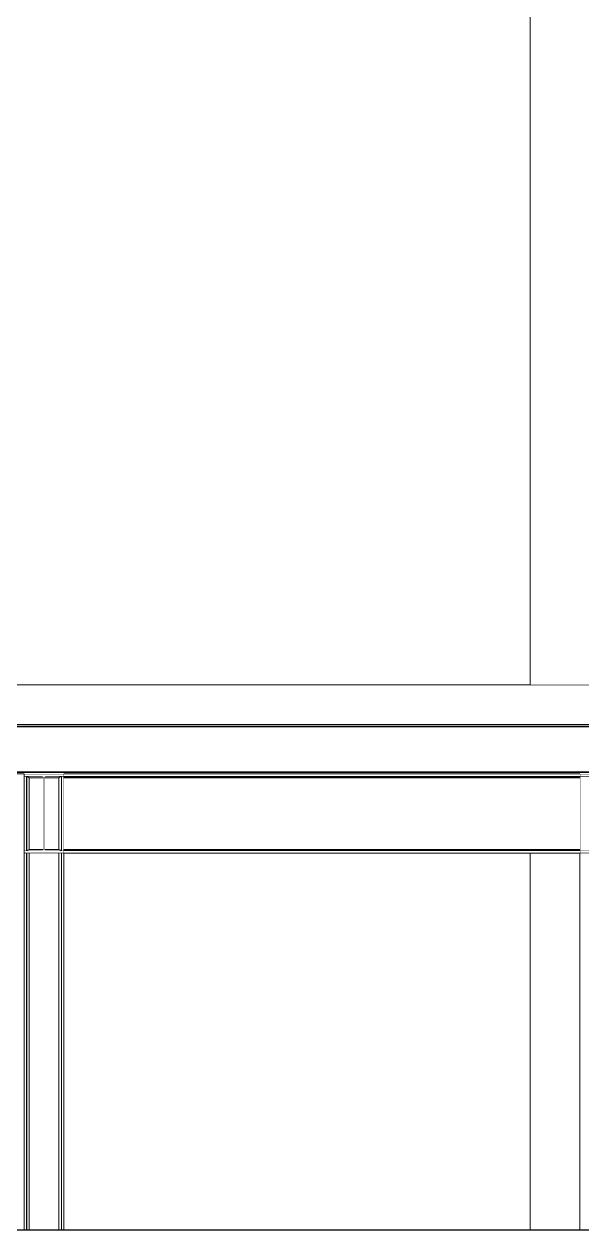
# Model space of a CAD drawing. Extents: x -3080 to 28500, y -1326 to 31609.
# Drawn here: x 19030 to 19311, y 27376 to 27984 of the extents above; entities that cross this region are included whole.
import ezdxf
from ezdxf.xclip import XClip

# ---------------------------------------------------------------- set-up
doc = ezdxf.new("R2010")
doc.units = 0
doc.header["$LTSCALE"] = 100
doc.header["$XCLIPFRAME"] = 2
doc.linetypes.add('188K-SM-07-F10-MECH-CR PIPE-Y2257103$0$X-S-FAB_SL ALL$0$Wipeout_Contour', pattern=[1, 0, -1])
for name, color, linetype in [('0-xref', 8, 'Continuous'), ('188K-SM-07-F10-MECH-CR PIPE-Y2257103$0$X-S-FAB_SL ALL$0$ASP_1', 1, 'Continuous'), ('188K-SM-07-F10-MECH-CR PIPE-Y2257103$0$X-S-FAB_SL ALL$0$Hattch', 7, 'Continuous'), ('188K-SM-07-F10-MECH-CR PIPE-Y2257103$0$X-S-FAB_SL ALL$0$S-BEAM', 7, 'Continuous'), ('188K-SM-07-F10-MECH-CR PIPE-Y2257103$0$X-S-FAB_SL ALL$0$S-COL', 7, 'Continuous'), ('188K-SM-07-F10-MECH-CR PIPE-Y2257103$0$X-S-FAB_SL ALL$0$S-SLAB', 7, 'Continuous')]:
    doc.layers.add(name, color=color, linetype=linetype)

# ---------------------------------------------------------------- blocks, each defined once
blk = doc.blocks.new('188K-SM-07-F10-MECH-CR PIPE-Y2257103$0$X-S-FAB_SL ALL$0$剖面元素_225_3', base_point=(23061.26, -8263.06))
at = {"color": 254, "linetype": '188K-SM-07-F10-MECH-CR PIPE-Y2257103$0$X-S-FAB_SL ALL$0$Wipeout_Contour', "lineweight": 0, "ltscale": 342892.231845}
blk.add_wipeout([(42346.26, -6204.02), (42346.26, -6943.06), (42416.26, -6943.06), (42416.26, -6204.02), (42398.76, -6204.02), (42398.76, -6212.28), (42363.76, -6212.28), (42363.76, -6204.02)], dxfattribs=at).dxf.layer = '188K-SM-07-F10-MECH-CR PIPE-Y2257103$0$X-S-FAB_SL ALL$0$Hattch'
at = {"color": 254, "linetype": '188K-SM-07-F10-MECH-CR PIPE-Y2257103$0$X-S-FAB_SL ALL$0$Wipeout_Contour', "lineweight": 0, "ltscale": 171797.890597}
blk.add_wipeout([(42346.26, -6963.06), (42346.26, -6963.26), (42416.26, -6963.26), (42416.26, -6963.06)], dxfattribs=at).dxf.layer = '188K-SM-07-F10-MECH-CR PIPE-Y2257103$0$X-S-FAB_SL ALL$0$Hattch'
at = {"color": 254, "linetype": '188K-SM-07-F10-MECH-CR PIPE-Y2257103$0$X-S-FAB_SL ALL$0$Wipeout_Contour', "lineweight": 0, "ltscale": 171814.397491}
blk.add_wipeout([(42346.26, -7218.06), (42371.26, -7218.06), (42371.26, -7028.06), (42346.26, -7028.06)], dxfattribs=at).dxf.layer = '188K-SM-07-F10-MECH-CR PIPE-Y2257103$0$X-S-FAB_SL ALL$0$Hattch'
at = {"layer": '188K-SM-07-F10-MECH-CR PIPE-Y2257103$0$X-S-FAB_SL ALL$0$S-COL', "color": 8, "lineweight": 0}
for p, q in [((42346.26, -6943.06), (42346.26, -6204.02)), ((42346.26, -6963.26), (42346.26, -6963.06)), ((42346.26, -7218.06), (42346.26, -7028.06))]:
    blk.add_line(p, q, dxfattribs=at)
blk = doc.blocks.new('188K-SM-07-F10-MECH-CR PIPE-Y2257103$0$X-S-FAB_SL ALL$0$剖面元素_1325_3', base_point=(23061.26, -8263.06))
at = {"layer": '188K-SM-07-F10-MECH-CR PIPE-Y2257103$0$X-S-FAB_SL ALL$0$S-BEAM', "color": 2, "lineweight": 0}
for p, q in [((42091.26, -6988.06), (42091.26, -6989.36)), ((42111.26, -6988.06), (42091.26, -6988.06)), ((42111.26, -6988.06), (42111.26, -6989.36)), ((42091.26, -7026.76), (42091.26, -7028.06)), ((42111.26, -7028.06), (42091.26, -7028.06)), ((42111.26, -7026.76), (42111.26, -7028.06))]:
    blk.add_line(p, q, dxfattribs=at)
at = {"layer": '188K-SM-07-F10-MECH-CR PIPE-Y2257103$0$X-S-FAB_SL ALL$0$S-BEAM', "color": 2, "lineweight": 0, "flags": 128}
for points in [[(42100.69, -6989.54), (42100.26, -6989.36), (42091.26, -6989.36)], [(42100.69, -6989.54), (42100.86, -6989.96), (42100.86, -7026.16), (42100.69, -7026.59)], [(42101.84, -6989.54), (42101.66, -6989.96), (42101.66, -7026.16), (42101.84, -7026.59)], [(42111.26, -6989.36), (42102.26, -6989.36), (42101.84, -6989.54)], [(42100.69, -7026.59), (42100.26, -7026.76), (42091.26, -7026.76)], [(42101.84, -7026.59), (42102.26, -7026.76), (42111.26, -7026.76)]]:
    blk.add_lwpolyline(points, dxfattribs=at)
blk = doc.blocks.new('188K-SM-07-F10-MECH-CR PIPE-Y2257103$0$X-S-FAB_SL ALL$0$剖面元素_1326_3', base_point=(23061.26, -8263.06))
at = {"layer": '188K-SM-07-F10-MECH-CR PIPE-Y2257103$0$X-S-FAB_SL ALL$0$S-BEAM', "color": 2, "lineweight": 0}
for p, q in [((42371.26, -6988.06), (42371.26, -6989.36)), ((42391.26, -6988.06), (42371.26, -6988.06)), ((42391.26, -6988.06), (42391.26, -6989.36)), ((42371.26, -7026.76), (42371.26, -7028.06)), ((42391.26, -7028.06), (42371.26, -7028.06)), ((42391.26, -7026.76), (42391.26, -7028.06))]:
    blk.add_line(p, q, dxfattribs=at)
at = {"layer": '188K-SM-07-F10-MECH-CR PIPE-Y2257103$0$X-S-FAB_SL ALL$0$S-BEAM', "color": 2, "lineweight": 0, "flags": 128}
for points in [[(42380.69, -6989.54), (42380.26, -6989.36), (42371.26, -6989.36)], [(42380.69, -6989.54), (42380.86, -6989.96), (42380.86, -7026.16), (42380.69, -7026.59)], [(42381.84, -6989.54), (42381.66, -6989.96), (42381.66, -7026.16), (42381.84, -7026.59)], [(42391.26, -6989.36), (42382.26, -6989.36), (42381.84, -6989.54)], [(42380.69, -7026.59), (42380.26, -7026.76), (42371.26, -7026.76)], [(42381.84, -7026.59), (42382.26, -7026.76), (42391.26, -7026.76)]]:
    blk.add_lwpolyline(points, dxfattribs=at)
blk = doc.blocks.new('188K-SM-07-F10-MECH-CR PIPE-Y2257103$0$X-S-FAB_SL ALL$0$剖面元素_2097_3', base_point=(23061.26, -8263.06))
at = {"color": 254, "linetype": '188K-SM-07-F10-MECH-CR PIPE-Y2257103$0$X-S-FAB_SL ALL$0$Wipeout_Contour', "lineweight": 0, "ltscale": 170685.127238}
blk.add_wipeout([(42091.26, -6989.36), (42091.26, -7026.76), (42092.46, -7026.76), (42092.46, -6989.36)], dxfattribs=at).dxf.layer = '188K-SM-07-F10-MECH-CR PIPE-Y2257103$0$X-S-FAB_SL ALL$0$Hattch'
at = {"color": 254, "linetype": '188K-SM-07-F10-MECH-CR PIPE-Y2257103$0$X-S-FAB_SL ALL$0$Wipeout_Contour', "lineweight": 0, "ltscale": 170759.306571}
blk.add_wipeout([(42110.06, -7026.76), (42111.26, -7026.76), (42111.26, -6989.36), (42110.06, -6989.36)], dxfattribs=at).dxf.layer = '188K-SM-07-F10-MECH-CR PIPE-Y2257103$0$X-S-FAB_SL ALL$0$Hattch'
at = {"color": 254, "linetype": '188K-SM-07-F10-MECH-CR PIPE-Y2257103$0$X-S-FAB_SL ALL$0$Wipeout_Contour', "lineweight": 0, "ltscale": 170761.673311}
blk.add_wipeout([(42091.26, -7028.06), (42091.26, -7218.06), (42092.46, -7218.06), (42092.46, -7028.06)], dxfattribs=at).dxf.layer = '188K-SM-07-F10-MECH-CR PIPE-Y2257103$0$X-S-FAB_SL ALL$0$Hattch'
at = {"color": 254, "linetype": '188K-SM-07-F10-MECH-CR PIPE-Y2257103$0$X-S-FAB_SL ALL$0$Wipeout_Contour', "lineweight": 0, "ltscale": 170835.819417}
blk.add_wipeout([(42111.26, -7028.06), (42110.06, -7028.06), (42110.06, -7218.06), (42111.26, -7218.06)], dxfattribs=at).dxf.layer = '188K-SM-07-F10-MECH-CR PIPE-Y2257103$0$X-S-FAB_SL ALL$0$Hattch'
at = {"color": 254, "linetype": '188K-SM-07-F10-MECH-CR PIPE-Y2257103$0$X-S-FAB_SL ALL$0$Wipeout_Contour', "lineweight": 0, "ltscale": 170756.595521}
blk.add_wipeout([(42109.89, -6989.36), (42109.89, -7026.76), (42110.06, -7026.76), (42110.06, -6989.36)], dxfattribs=at).dxf.layer = '188K-SM-07-F10-MECH-CR PIPE-Y2257103$0$X-S-FAB_SL ALL$0$Hattch'
at = {"color": 254, "linetype": '188K-SM-07-F10-MECH-CR PIPE-Y2257103$0$X-S-FAB_SL ALL$0$Wipeout_Contour', "lineweight": 0, "ltscale": 170833.109581}
blk.add_wipeout([(42109.89, -7028.06), (42109.89, -7218.06), (42110.06, -7218.06), (42110.06, -7028.06)], dxfattribs=at).dxf.layer = '188K-SM-07-F10-MECH-CR PIPE-Y2257103$0$X-S-FAB_SL ALL$0$Hattch'
at = {"color": 254, "linetype": '188K-SM-07-F10-MECH-CR PIPE-Y2257103$0$X-S-FAB_SL ALL$0$Wipeout_Contour', "lineweight": 0, "ltscale": 170831.827789}
blk.add_wipeout([(42109.41, -7028.06), (42109.41, -7218.06), (42109.89, -7218.06), (42109.89, -7028.06)], dxfattribs=at).dxf.layer = '188K-SM-07-F10-MECH-CR PIPE-Y2257103$0$X-S-FAB_SL ALL$0$Hattch'
at = {"color": 254, "linetype": '188K-SM-07-F10-MECH-CR PIPE-Y2257103$0$X-S-FAB_SL ALL$0$Wipeout_Contour', "lineweight": 0, "ltscale": 341510.73196}
blk.add_wipeout([(42109.42, -6989.54), (42109.41, -6989.54), (42109.41, -7026.58), (42109.42, -7026.59), (42109.84, -7026.76), (42109.89, -7026.76), (42109.89, -6989.36), (42109.84, -6989.36)], dxfattribs=at).dxf.layer = '188K-SM-07-F10-MECH-CR PIPE-Y2257103$0$X-S-FAB_SL ALL$0$Hattch'
at = {"color": 254, "linetype": '188K-SM-07-F10-MECH-CR PIPE-Y2257103$0$X-S-FAB_SL ALL$0$Wipeout_Contour', "lineweight": 0, "ltscale": 170753.091384}
blk.add_wipeout([(42108.76, -6989.96), (42108.76, -7026.16), (42109.41, -7026.58), (42109.41, -6989.54)], dxfattribs=at).dxf.layer = '188K-SM-07-F10-MECH-CR PIPE-Y2257103$0$X-S-FAB_SL ALL$0$Hattch'
at = {"color": 254, "linetype": '188K-SM-07-F10-MECH-CR PIPE-Y2257103$0$X-S-FAB_SL ALL$0$Wipeout_Contour', "lineweight": 0, "ltscale": 170829.607672}
blk.add_wipeout([(42108.76, -7028.06), (42108.76, -7218.06), (42109.41, -7218.06), (42109.41, -7028.06)], dxfattribs=at).dxf.layer = '188K-SM-07-F10-MECH-CR PIPE-Y2257103$0$X-S-FAB_SL ALL$0$Hattch'
at = {"color": 254, "linetype": '188K-SM-07-F10-MECH-CR PIPE-Y2257103$0$X-S-FAB_SL ALL$0$Wipeout_Contour', "lineweight": 0, "ltscale": 170798.746369}
blk.add_wipeout([(42093.76, -7218.06), (42108.76, -7218.06), (42108.76, -7028.06), (42093.76, -7028.06)], dxfattribs=at).dxf.layer = '188K-SM-07-F10-MECH-CR PIPE-Y2257103$0$X-S-FAB_SL ALL$0$Hattch'
at = {"color": 254, "linetype": '188K-SM-07-F10-MECH-CR PIPE-Y2257103$0$X-S-FAB_SL ALL$0$Wipeout_Contour', "lineweight": 0, "ltscale": 170706.630292}
blk.add_wipeout([(42093.76, -6989.96), (42093.76, -7026.16), (42100.86, -7026.16), (42100.86, -6989.96)], dxfattribs=at).dxf.layer = '188K-SM-07-F10-MECH-CR PIPE-Y2257103$0$X-S-FAB_SL ALL$0$Hattch'
at = {"color": 254, "linetype": '188K-SM-07-F10-MECH-CR PIPE-Y2257103$0$X-S-FAB_SL ALL$0$Wipeout_Contour', "lineweight": 0, "ltscale": 170691.341031}
blk.add_wipeout([(42093.11, -6989.54), (42093.11, -7026.58), (42093.76, -7026.16), (42093.76, -6989.96)], dxfattribs=at).dxf.layer = '188K-SM-07-F10-MECH-CR PIPE-Y2257103$0$X-S-FAB_SL ALL$0$Hattch'
at = {"color": 254, "linetype": '188K-SM-07-F10-MECH-CR PIPE-Y2257103$0$X-S-FAB_SL ALL$0$Wipeout_Contour', "lineweight": 0, "ltscale": 170737.801386}
blk.add_wipeout([(42101.66, -7026.16), (42108.76, -7026.16), (42108.76, -6989.96), (42101.66, -6989.96)], dxfattribs=at).dxf.layer = '188K-SM-07-F10-MECH-CR PIPE-Y2257103$0$X-S-FAB_SL ALL$0$Hattch'
at = {"layer": '188K-SM-07-F10-MECH-CR PIPE-Y2257103$0$X-S-FAB_SL ALL$0$S-COL', "color": 8, "lineweight": 0}
for p, q in [((42108.76, -7026.16), (42108.76, -6989.96)), ((42110.06, -7026.76), (42110.06, -6989.36)), ((42111.26, -7026.76), (42111.26, -6989.36)), ((42108.76, -7218.06), (42108.76, -7028.06)), ((42110.06, -7218.06), (42110.06, -7028.06)), ((42111.26, -7218.06), (42111.26, -7028.06))]:
    blk.add_line(p, q, dxfattribs=at)
at = {"color": 254, "linetype": '188K-SM-07-F10-MECH-CR PIPE-Y2257103$0$X-S-FAB_SL ALL$0$Wipeout_Contour', "lineweight": 0, "ltscale": 170767.884979}
blk.add_wipeout([(42093.76, -7028.06), (42093.11, -7028.06), (42093.11, -7218.06), (42093.76, -7218.06)], dxfattribs=at).dxf.layer = '188K-SM-07-F10-MECH-CR PIPE-Y2257103$0$X-S-FAB_SL ALL$0$Hattch'
at = {"color": 254, "linetype": '188K-SM-07-F10-MECH-CR PIPE-Y2257103$0$X-S-FAB_SL ALL$0$Wipeout_Contour', "lineweight": 0, "ltscale": 341378.136336}
blk.add_wipeout([(42092.64, -6989.36), (42092.64, -7026.76), (42092.69, -7026.76), (42093.11, -7026.59), (42093.11, -7026.58), (42093.11, -6989.54), (42093.11, -6989.54), (42092.69, -6989.36)], dxfattribs=at).dxf.layer = '188K-SM-07-F10-MECH-CR PIPE-Y2257103$0$X-S-FAB_SL ALL$0$Hattch'
at = {"color": 254, "linetype": '188K-SM-07-F10-MECH-CR PIPE-Y2257103$0$X-S-FAB_SL ALL$0$Wipeout_Contour', "lineweight": 0, "ltscale": 170765.664882}
blk.add_wipeout([(42093.11, -7028.06), (42092.64, -7028.06), (42092.64, -7218.06), (42093.11, -7218.06)], dxfattribs=at).dxf.layer = '188K-SM-07-F10-MECH-CR PIPE-Y2257103$0$X-S-FAB_SL ALL$0$Hattch'
at = {"color": 254, "linetype": '188K-SM-07-F10-MECH-CR PIPE-Y2257103$0$X-S-FAB_SL ALL$0$Wipeout_Contour', "lineweight": 0, "ltscale": 170687.838253}
blk.add_wipeout([(42092.46, -7026.76), (42092.64, -7026.76), (42092.64, -6989.36), (42092.46, -6989.36)], dxfattribs=at).dxf.layer = '188K-SM-07-F10-MECH-CR PIPE-Y2257103$0$X-S-FAB_SL ALL$0$Hattch'
at = {"color": 254, "linetype": '188K-SM-07-F10-MECH-CR PIPE-Y2257103$0$X-S-FAB_SL ALL$0$Wipeout_Contour', "lineweight": 0, "ltscale": 170764.383112}
blk.add_wipeout([(42092.64, -7028.06), (42092.46, -7028.06), (42092.46, -7218.06), (42092.64, -7218.06)], dxfattribs=at).dxf.layer = '188K-SM-07-F10-MECH-CR PIPE-Y2257103$0$X-S-FAB_SL ALL$0$Hattch'
at = {"layer": '188K-SM-07-F10-MECH-CR PIPE-Y2257103$0$X-S-FAB_SL ALL$0$S-COL', "color": 8, "lineweight": 0}
for p, q in [((42091.26, -7026.76), (42091.26, -6989.36)), ((42092.46, -7026.76), (42092.46, -6989.36)), ((42093.76, -7026.16), (42093.76, -6989.96)), ((42091.26, -7218.06), (42091.26, -7028.06)), ((42092.46, -7218.06), (42092.46, -7028.06)), ((42093.76, -7218.06), (42093.76, -7028.06))]:
    blk.add_line(p, q, dxfattribs=at)
blk = doc.blocks.new('188K-SM-07-F10-MECH-CR PIPE-Y2257103$0$X-S-FAB_SL ALL$0$剖面元素_2098_3', base_point=(23061.26, -8263.06))
at = {"color": 254, "linetype": '188K-SM-07-F10-MECH-CR PIPE-Y2257103$0$X-S-FAB_SL ALL$0$Wipeout_Contour', "lineweight": 0, "ltscale": 343628.783369}
blk.add_wipeout([(42371.26, -7026.76), (42380.26, -7026.76), (42380.69, -7026.59), (42380.86, -7026.16), (42380.86, -6989.96), (42380.69, -6989.54), (42380.26, -6989.36), (42371.26, -6989.36)], dxfattribs=at).dxf.layer = '188K-SM-07-F10-MECH-CR PIPE-Y2257103$0$X-S-FAB_SL ALL$0$Hattch'
at = {"color": 254, "linetype": '188K-SM-07-F10-MECH-CR PIPE-Y2257103$0$X-S-FAB_SL ALL$0$Wipeout_Contour', "lineweight": 0, "ltscale": 171903.151692}
blk.add_wipeout([(42371.26, -7218.06), (42391.26, -7218.06), (42391.26, -7028.06), (42371.26, -7028.06)], dxfattribs=at).dxf.layer = '188K-SM-07-F10-MECH-CR PIPE-Y2257103$0$X-S-FAB_SL ALL$0$Hattch'
at = {"layer": '188K-SM-07-F10-MECH-CR PIPE-Y2257103$0$X-S-FAB_SL ALL$0$S-COL', "color": 8, "lineweight": 0}
for p, q in [((42371.26, -7026.76), (42371.26, -6989.36)), ((42371.26, -7218.06), (42371.26, -7028.06))]:
    blk.add_line(p, q, dxfattribs=at)
at = {"color": 254, "linetype": '188K-SM-07-F10-MECH-CR PIPE-Y2257103$0$X-S-FAB_SL ALL$0$Wipeout_Contour', "lineweight": 0, "ltscale": 343679.672045}
blk.add_wipeout([(42381.66, -7026.16), (42381.84, -7026.59), (42382.26, -7026.76), (42391.26, -7026.76), (42391.26, -6989.36), (42382.26, -6989.36), (42381.84, -6989.54), (42381.66, -6989.96)], dxfattribs=at).dxf.layer = '188K-SM-07-F10-MECH-CR PIPE-Y2257103$0$X-S-FAB_SL ALL$0$Hattch'
at = {"layer": '188K-SM-07-F10-MECH-CR PIPE-Y2257103$0$X-S-FAB_SL ALL$0$S-COL', "color": 8, "lineweight": 0}
for p, q in [((42391.26, -7026.76), (42391.26, -6989.36)), ((42391.26, -7218.06), (42391.26, -7028.06))]:
    blk.add_line(p, q, dxfattribs=at)
blk = doc.blocks.new('188K-SM-07-F10-MECH-CR PIPE-Y2257103$0$X-S-FAB_SL ALL$0$剖面元素_2189_3', base_point=(23061.26, -8263.06))
at = {"color": 254, "linetype": '188K-SM-07-F10-MECH-CR PIPE-Y2257103$0$X-S-FAB_SL ALL$0$Wipeout_Contour', "lineweight": 0, "ltscale": 168576.746401}
blk.add_wipeout([(38161.26, -6987.26), (38161.26, -6988.06), (44952.76, -6988.06), (44952.76, -6987.26)], dxfattribs=at).dxf.layer = '188K-SM-07-F10-MECH-CR PIPE-Y2257103$0$X-S-FAB_SL ALL$0$Hattch'
at = {"color": 254, "linetype": '188K-SM-07-F10-MECH-CR PIPE-Y2257103$0$X-S-FAB_SL ALL$0$Wipeout_Contour', "lineweight": 0, "ltscale": 168576.450104}
blk.add_wipeout([(38161.26, -6987.18), (38161.26, -6987.26), (44952.76, -6987.26), (44952.76, -6987.18)], dxfattribs=at).dxf.layer = '188K-SM-07-F10-MECH-CR PIPE-Y2257103$0$X-S-FAB_SL ALL$0$Hattch'
at = {"color": 254, "linetype": '188K-SM-07-F10-MECH-CR PIPE-Y2257103$0$X-S-FAB_SL ALL$0$Wipeout_Contour', "lineweight": 0, "ltscale": 168576.349998}
blk.add_wipeout([(38161.26, -6986.96), (38161.26, -6987.18), (44952.76, -6987.18), (44952.76, -6986.96)], dxfattribs=at).dxf.layer = '188K-SM-07-F10-MECH-CR PIPE-Y2257103$0$X-S-FAB_SL ALL$0$Hattch'
at = {"color": 254, "linetype": '188K-SM-07-F10-MECH-CR PIPE-Y2257103$0$X-S-FAB_SL ALL$0$Wipeout_Contour', "lineweight": 0, "ltscale": 168568.749907}
blk.add_wipeout([(38161.26, -6964.36), (38161.26, -6986.96), (44952.76, -6986.96), (44952.76, -6964.36)], dxfattribs=at).dxf.layer = '188K-SM-07-F10-MECH-CR PIPE-Y2257103$0$X-S-FAB_SL ALL$0$Hattch'
at = {"layer": '188K-SM-07-F10-MECH-CR PIPE-Y2257103$0$X-S-FAB_SL ALL$0$S-BEAM', "color": 8, "lineweight": 0}
for p, q in [((38161.26, -6986.96), (44952.76, -6986.96)), ((38161.26, -6987.26), (44952.76, -6987.26)), ((41831.26, -6988.06), (42091.26, -6988.06)), ((42111.26, -6988.06), (42371.26, -6988.06))]:
    blk.add_line(p, q, dxfattribs=at)
at = {"color": 254, "linetype": '188K-SM-07-F10-MECH-CR PIPE-Y2257103$0$X-S-FAB_SL ALL$0$Wipeout_Contour', "lineweight": 0, "ltscale": 168561.149864}
blk.add_wipeout([(38161.26, -6964.15), (38161.26, -6964.36), (44952.76, -6964.36), (44952.76, -6964.15)], dxfattribs=at).dxf.layer = '188K-SM-07-F10-MECH-CR PIPE-Y2257103$0$X-S-FAB_SL ALL$0$Hattch'
at = {"color": 254, "linetype": '188K-SM-07-F10-MECH-CR PIPE-Y2257103$0$X-S-FAB_SL ALL$0$Wipeout_Contour', "lineweight": 0, "ltscale": 168561.050075}
blk.add_wipeout([(38161.26, -6964.06), (38161.26, -6964.15), (44952.76, -6964.15), (44952.76, -6964.06)], dxfattribs=at).dxf.layer = '188K-SM-07-F10-MECH-CR PIPE-Y2257103$0$X-S-FAB_SL ALL$0$Hattch'
at = {"color": 254, "linetype": '188K-SM-07-F10-MECH-CR PIPE-Y2257103$0$X-S-FAB_SL ALL$0$Wipeout_Contour', "lineweight": 0, "ltscale": 168560.754769}
blk.add_wipeout([(38161.26, -6963.26), (38161.26, -6964.06), (44952.76, -6964.06), (44952.76, -6963.26)], dxfattribs=at).dxf.layer = '188K-SM-07-F10-MECH-CR PIPE-Y2257103$0$X-S-FAB_SL ALL$0$Hattch'
at = {"layer": '188K-SM-07-F10-MECH-CR PIPE-Y2257103$0$X-S-FAB_SL ALL$0$S-BEAM', "color": 8, "lineweight": 0}
for p, q in [((38161.26, -6963.26), (44952.76, -6963.26)), ((38161.26, -6964.06), (44952.76, -6964.06)), ((38161.26, -6964.36), (44952.76, -6964.36))]:
    blk.add_line(p, q, dxfattribs=at)
blk = doc.blocks.new('188K-SM-07-F10-MECH-CR PIPE-Y2257103$0$X-S-FAB_SL ALL$0$A$C2e9ab586')
at = {"layer": '188K-SM-07-F10-MECH-CR PIPE-Y2257103$0$X-S-FAB_SL ALL$0$S-SLAB', "color": 15, "lineweight": 0}
for p, q in [((-4556.39, 1605), (-10511.39, 1605)), ((-4556.39, 1585), (-10511.39, 1585))]:
    blk.add_line(p, q, dxfattribs=at)
at = {"layer": '188K-SM-07-F10-MECH-CR PIPE-Y2257103$0$X-S-FAB_SL ALL$0$S-BEAM', "lineweight": 0}
blk.add_blockref('188K-SM-07-F10-MECH-CR PIPE-Y2257103$0$X-S-FAB_SL ALL$0$剖面元素_1325_3', (-28106.39, 285), dxfattribs=at)
at = {"layer": '188K-SM-07-F10-MECH-CR PIPE-Y2257103$0$X-S-FAB_SL ALL$0$S-COL', "lineweight": 0}
for name in ['188K-SM-07-F10-MECH-CR PIPE-Y2257103$0$X-S-FAB_SL ALL$0$剖面元素_225_3', '188K-SM-07-F10-MECH-CR PIPE-Y2257103$0$X-S-FAB_SL ALL$0$剖面元素_2097_3']:
    blk.add_blockref(name, (-28106.39, 285), dxfattribs=at)
at = {"layer": '188K-SM-07-F10-MECH-CR PIPE-Y2257103$0$X-S-FAB_SL ALL$0$S-BEAM', "lineweight": 0}
blk.add_blockref('188K-SM-07-F10-MECH-CR PIPE-Y2257103$0$X-S-FAB_SL ALL$0$剖面元素_1326_3', (-28106.39, 285), dxfattribs=at)
at = {"color": 254, "linetype": '188K-SM-07-F10-MECH-CR PIPE-Y2257103$0$X-S-FAB_SL ALL$0$Wipeout_Contour', "lineweight": 0, "ltscale": 170728.048275}
blk.add_wipeout([(-9065.39, 1558.7), (-9065.81, 1558.52), (-9058.23, 1558.52), (-9057.81, 1558.7)], dxfattribs=at).dxf.layer = '188K-SM-07-F10-MECH-CR PIPE-Y2257103$0$X-S-FAB_SL ALL$0$Hattch'
at = {"color": 254, "linetype": '188K-SM-07-F10-MECH-CR PIPE-Y2257103$0$X-S-FAB_SL ALL$0$Wipeout_Contour', "lineweight": 0, "ltscale": 170752.494296}
blk.add_wipeout([(-9058.23, 1521.48), (-9065.81, 1521.48), (-9065.39, 1521.3), (-9057.81, 1521.3)], dxfattribs=at).dxf.layer = '188K-SM-07-F10-MECH-CR PIPE-Y2257103$0$X-S-FAB_SL ALL$0$Hattch'
at = {"layer": '188K-SM-07-F10-MECH-CR PIPE-Y2257103$0$X-S-FAB_SL ALL$0$S-COL', "lineweight": 0}
blk.add_blockref('188K-SM-07-F10-MECH-CR PIPE-Y2257103$0$X-S-FAB_SL ALL$0$剖面元素_2098_3', (-28106.39, 285), dxfattribs=at)
at = {"color": 254, "linetype": '188K-SM-07-F10-MECH-CR PIPE-Y2257103$0$X-S-FAB_SL ALL$0$Wipeout_Contour', "lineweight": 0, "ltscale": 213411.631708}
blk.add_wipeout([(-9058.89, 1558.1), (-9058.24, 1558.52), (-9058.23, 1558.52), (-9065.81, 1558.52), (-9065.99, 1558.1)], dxfattribs=at).dxf.layer = '188K-SM-07-F10-MECH-CR PIPE-Y2257103$0$X-S-FAB_SL ALL$0$Hattch'
at = {"color": 254, "linetype": '188K-SM-07-F10-MECH-CR PIPE-Y2257103$0$X-S-FAB_SL ALL$0$Wipeout_Contour', "lineweight": 0, "ltscale": 213441.926134}
blk.add_wipeout([(-9058.24, 1521.48), (-9058.89, 1521.9), (-9065.99, 1521.9), (-9065.81, 1521.48), (-9058.23, 1521.48)], dxfattribs=at).dxf.layer = '188K-SM-07-F10-MECH-CR PIPE-Y2257103$0$X-S-FAB_SL ALL$0$Hattch'
at = {"color": 254, "linetype": '188K-SM-07-F10-MECH-CR PIPE-Y2257103$0$X-S-FAB_SL ALL$0$Wipeout_Contour', "lineweight": 0, "ltscale": 213363.611187}
blk.add_wipeout([(-9074.54, 1558.52), (-9074.54, 1558.52), (-9073.89, 1558.1), (-9066.79, 1558.1), (-9066.96, 1558.52)], dxfattribs=at).dxf.layer = '188K-SM-07-F10-MECH-CR PIPE-Y2257103$0$X-S-FAB_SL ALL$0$Hattch'
at = {"color": 254, "linetype": '188K-SM-07-F10-MECH-CR PIPE-Y2257103$0$X-S-FAB_SL ALL$0$Wipeout_Contour', "lineweight": 0, "ltscale": 213393.912462}
blk.add_wipeout([(-9073.89, 1521.9), (-9074.54, 1521.48), (-9074.54, 1521.48), (-9066.96, 1521.48), (-9066.79, 1521.9)], dxfattribs=at).dxf.layer = '188K-SM-07-F10-MECH-CR PIPE-Y2257103$0$X-S-FAB_SL ALL$0$Hattch'
at = {"color": 254, "linetype": '188K-SM-07-F10-MECH-CR PIPE-Y2257103$0$X-S-FAB_SL ALL$0$Wipeout_Contour', "lineweight": 0, "ltscale": 171287.331945}
blk.add_wipeout([(-8796.39, 1520), (-8796.39, 1521.3), (-9056.39, 1521.3), (-9056.39, 1520)], dxfattribs=at).dxf.layer = '188K-SM-07-F10-MECH-CR PIPE-Y2257103$0$X-S-FAB_SL ALL$0$Hattch'
at = {"color": 254, "linetype": '188K-SM-07-F10-MECH-CR PIPE-Y2257103$0$X-S-FAB_SL ALL$0$Wipeout_Contour', "lineweight": 0, "ltscale": 170691.936259}
blk.add_wipeout([(-9074.96, 1558.7), (-9074.54, 1558.52), (-9066.96, 1558.52), (-9067.39, 1558.7)], dxfattribs=at).dxf.layer = '188K-SM-07-F10-MECH-CR PIPE-Y2257103$0$X-S-FAB_SL ALL$0$Hattch'
at = {"color": 254, "linetype": '188K-SM-07-F10-MECH-CR PIPE-Y2257103$0$X-S-FAB_SL ALL$0$Wipeout_Contour', "lineweight": 0, "ltscale": 170716.387452}
blk.add_wipeout([(-9074.96, 1521.3), (-9067.39, 1521.3), (-9066.96, 1521.48), (-9074.54, 1521.48)], dxfattribs=at).dxf.layer = '188K-SM-07-F10-MECH-CR PIPE-Y2257103$0$X-S-FAB_SL ALL$0$Hattch'
at = {"color": 254, "linetype": '188K-SM-07-F10-MECH-CR PIPE-Y2257103$0$X-S-FAB_SL ALL$0$Wipeout_Contour', "lineweight": 0, "ltscale": 171286.847581}
blk.add_wipeout([(-9056.39, 1521.48), (-9056.39, 1521.3), (-8796.39, 1521.3), (-8796.39, 1521.48)], dxfattribs=at).dxf.layer = '188K-SM-07-F10-MECH-CR PIPE-Y2257103$0$X-S-FAB_SL ALL$0$Hattch'
at = {"layer": '188K-SM-07-F10-MECH-CR PIPE-Y2257103$0$X-S-FAB_SL ALL$0$S-BEAM', "color": 8, "lineweight": 0}
for p, q in [((-9074.54, 1558.52), (-9074.96, 1558.7)), ((-9074.54, 1558.52), (-9073.89, 1558.1)), ((-9066.79, 1558.1), (-9073.89, 1558.1)), ((-9074.54, 1521.48), (-9074.96, 1521.3)), ((-9073.89, 1521.9), (-9074.54, 1521.48)), ((-9066.79, 1521.9), (-9073.89, 1521.9))]:
    blk.add_line(p, q, dxfattribs=at)
at = {"color": 254, "linetype": '188K-SM-07-F10-MECH-CR PIPE-Y2257103$0$X-S-FAB_SL ALL$0$Wipeout_Contour', "lineweight": 0, "ltscale": 171286.650676}
blk.add_wipeout([(-9056.39, 1521.9), (-9056.39, 1521.48), (-8796.39, 1521.48), (-8796.39, 1521.9)], dxfattribs=at).dxf.layer = '188K-SM-07-F10-MECH-CR PIPE-Y2257103$0$X-S-FAB_SL ALL$0$Hattch'
at = {"color": 254, "linetype": '188K-SM-07-F10-MECH-CR PIPE-Y2257103$0$X-S-FAB_SL ALL$0$Wipeout_Contour', "lineweight": 0, "ltscale": 171274.661875}
blk.add_wipeout([(-9056.39, 1558.1), (-9056.39, 1521.9), (-8796.39, 1521.9), (-8796.39, 1558.1)], dxfattribs=at).dxf.layer = '188K-SM-07-F10-MECH-CR PIPE-Y2257103$0$X-S-FAB_SL ALL$0$Hattch'
at = {"layer": '188K-SM-07-F10-MECH-CR PIPE-Y2257103$0$X-S-FAB_SL ALL$0$S-BEAM', "color": 8, "lineweight": 0}
for p, q in [((-9058.89, 1521.9), (-9065.99, 1521.9)), ((-9058.24, 1521.48), (-9058.89, 1521.9)), ((-9057.81, 1521.3), (-9058.23, 1521.48)), ((-8796.39, 1521.9), (-9056.39, 1521.9)), ((-8796.39, 1521.3), (-9056.39, 1521.3)), ((-8796.39, 1520), (-9056.39, 1520))]:
    blk.add_line(p, q, dxfattribs=at)
at = {"color": 254, "linetype": '188K-SM-07-F10-MECH-CR PIPE-Y2257103$0$X-S-FAB_SL ALL$0$Wipeout_Contour', "lineweight": 0, "ltscale": 171262.673513}
blk.add_wipeout([(-9056.39, 1558.52), (-9056.39, 1558.1), (-8796.39, 1558.1), (-8796.39, 1558.52)], dxfattribs=at).dxf.layer = '188K-SM-07-F10-MECH-CR PIPE-Y2257103$0$X-S-FAB_SL ALL$0$Hattch'
at = {"color": 254, "linetype": '188K-SM-07-F10-MECH-CR PIPE-Y2257103$0$X-S-FAB_SL ALL$0$Wipeout_Contour', "lineweight": 0, "ltscale": 171262.47761}
blk.add_wipeout([(-9056.39, 1558.52), (-8796.39, 1558.52), (-8796.39, 1558.7), (-9056.39, 1558.7)], dxfattribs=at).dxf.layer = '188K-SM-07-F10-MECH-CR PIPE-Y2257103$0$X-S-FAB_SL ALL$0$Hattch'
at = {"color": 254, "linetype": '188K-SM-07-F10-MECH-CR PIPE-Y2257103$0$X-S-FAB_SL ALL$0$Wipeout_Contour', "lineweight": 0, "ltscale": 171261.99584}
blk.add_wipeout([(-8796.39, 1558.7), (-8796.39, 1560), (-9056.39, 1560), (-9056.39, 1558.7)], dxfattribs=at).dxf.layer = '188K-SM-07-F10-MECH-CR PIPE-Y2257103$0$X-S-FAB_SL ALL$0$Hattch'
at = {"layer": '188K-SM-07-F10-MECH-CR PIPE-Y2257103$0$X-S-FAB_SL ALL$0$S-BEAM', "color": 8, "lineweight": 0}
for p, q in [((-9065.99, 1558.1), (-9058.89, 1558.1)), ((-9058.89, 1558.1), (-9058.24, 1558.52)), ((-9057.81, 1558.7), (-9058.23, 1558.52)), ((-8796.39, 1558.7), (-9056.39, 1558.7)), ((-8796.39, 1558.1), (-9056.39, 1558.1))]:
    blk.add_line(p, q, dxfattribs=at)
at = {"layer": '188K-SM-07-F10-MECH-CR PIPE-Y2257103$0$X-S-FAB_SL ALL$0$S-BEAM', "lineweight": 0}
blk.add_blockref('188K-SM-07-F10-MECH-CR PIPE-Y2257103$0$X-S-FAB_SL ALL$0$剖面元素_2189_3', (-28106.39, 285), dxfattribs=at)
blk = doc.blocks.new('188K-SM-07-F10-MECH-CR PIPE-Y2257103$0$X-S-FAB_SL ALL')
at = {"layer": '188K-SM-07-F10-MECH-CR PIPE-Y2257103$0$X-S-FAB_SL ALL$0$ASP_1'}
blk.add_blockref('188K-SM-07-F10-MECH-CR PIPE-Y2257103$0$X-S-FAB_SL ALL$0$A$C2e9ab586', (23632.864, -73288.977), dxfattribs=at)
blk.add_line((-2728.521, -71958.977), (19076.479, -71958.977), dxfattribs=at)
blk = doc.blocks.new('188K-SM-07-F10-MECH-CR PIPE-Y2257103')
ref = blk.add_blockref('188K-SM-07-F10-MECH-CR PIPE-Y2257103$0$X-S-FAB_SL ALL', (4473.521, 99334.763))
XClip(ref).set_block_clipping_path([(-7553.4648570136, -75341.9369645483), (24026.2025623869, -67725.7696244382)])

msp = doc.modelspace()

# ---------------------------------------------------------------- block references
at = {"layer": '0-xref'}
msp.add_blockref('188K-SM-07-F10-MECH-CR PIPE-Y2257103', (0, 0), dxfattribs=at)

doc.saveas('drawing.dxf')
